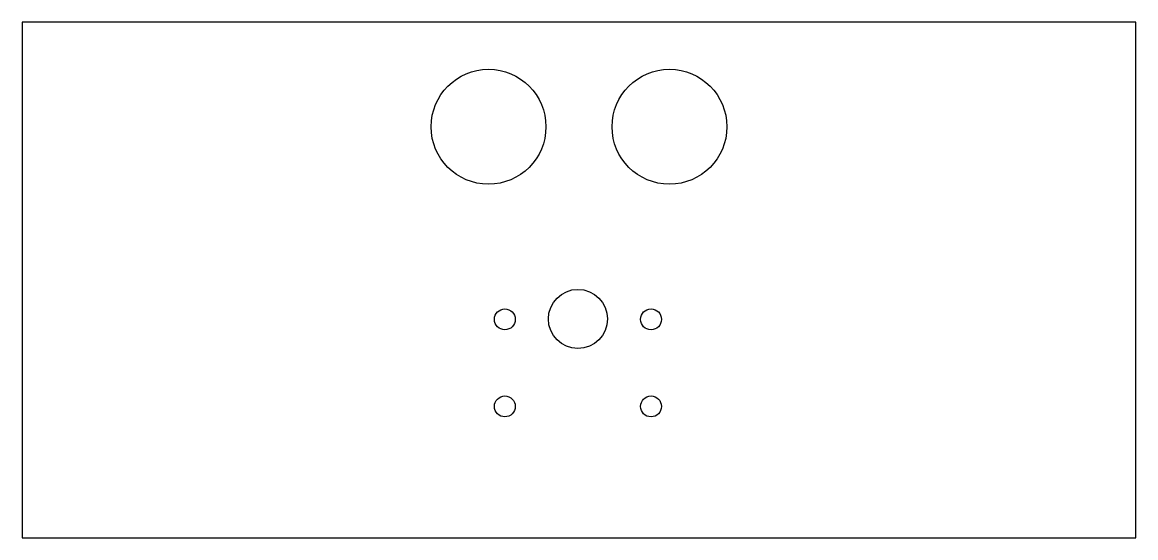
# Model space of a CAD drawing. Header units: millimetres. Extents: x -80 to 80, y -1 to 73.
import ezdxf

# ---------------------------------------------------------------- set-up
doc = ezdxf.new("R2010")
doc.units = ezdxf.units.MM
doc.layers.get('0').update_dxf_attribs({"linetype": 'CONTINUOUS'})

msp = doc.modelspace()

# ---------------------------------------------------------------- linework, layer by layer
msp.add_lwpolyline([(-80, 73.1), (-80, -0.9), (80, -0.9), (80, 73.1)], close=True)
for centre, radius in [((-13, 58.1), 8.25), ((13, 58.1), 8.25), ((-0.15, 30.5), 4.25), ((-10.65, 30.45), 1.5), ((10.35, 30.45), 1.5), ((-10.65, 17.95), 1.5), ((10.35, 17.95), 1.5)]:
    msp.add_circle(centre, radius)

doc.saveas('drawing.dxf')
